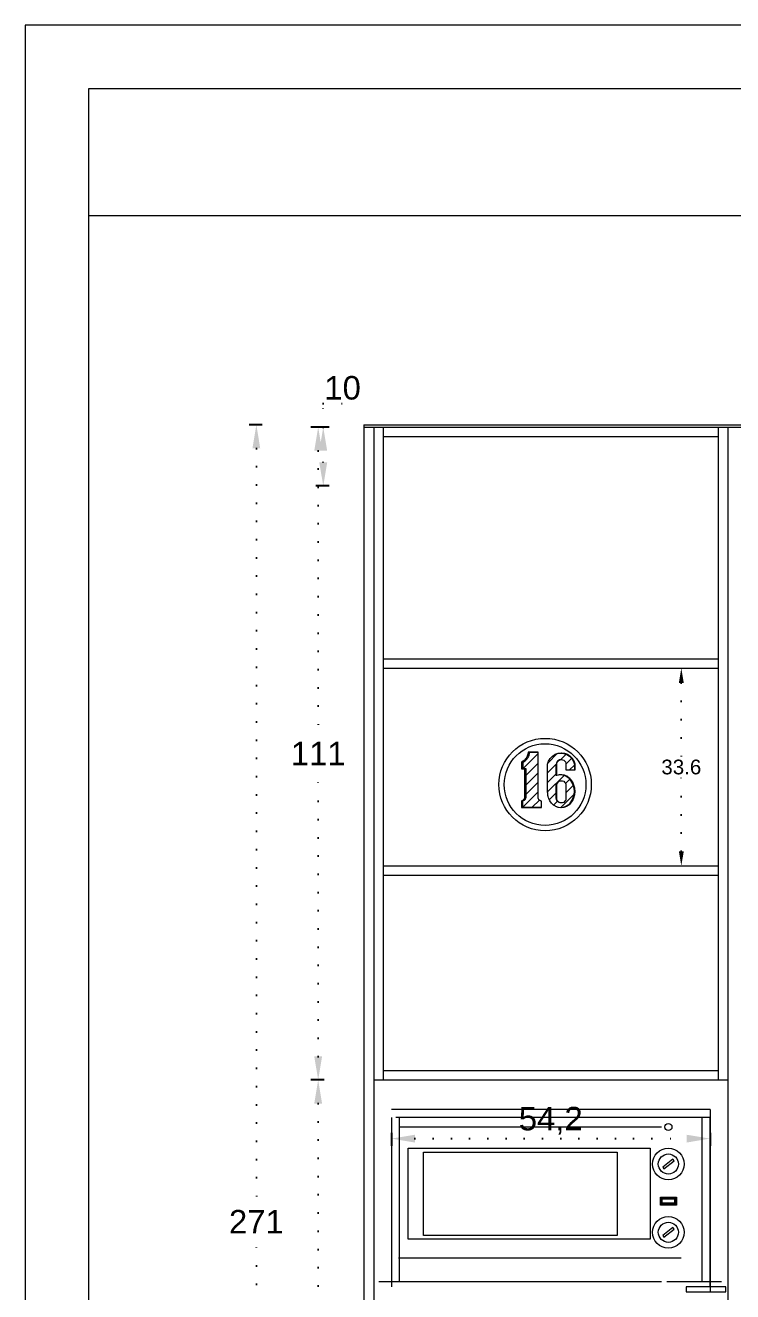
# Model space of a CAD drawing. Header units: inches. Extents: x 352 to 11605, y -941 to 2503.
# Drawn here: x 7624.1 to 7744.4, y 271.1 to 486.4 of the extents above; entities that cross this region are included whole.
import ezdxf

# ---------------------------------------------------------------- set-up
doc = ezdxf.new("R2010")
doc.units = ezdxf.units.IN
doc.header["$MEASUREMENT"] = 0
doc.linetypes.add('ACAD_ISO07W100', pattern=[3, 0, -3])
doc.styles.get("Standard").update_dxf_attribs({"font": 'arial.ttf'})
doc.dimstyles.new('Copy of Standard', dxfattribs={"dimtxt": 2.5, "dimasz": 2.5, "dimexe": 0.18, "dimexo": 0.0625, "dimgap": 0.09, "dimtad": 0, "dimtih": 1, "dimtoh": 1, "dimdec": 1, "dimzin": 0, "dimdsep": 46, "dimtxsty": 'Standard', "dimcen": 0.09, "dimse1": 1, "dimse2": 1, "dimadec": 0, "dimazin": 0, "dimtfac": 1, "dimtdec": 1, "dimtix": 1, "dimtofl": 0, "dimtmove": 0, "dimatfit": 3, "dimfxl": 1, "dimtolj": 1, "dimtzin": 0, "dimarcsym": 0})
doc.dimstyles.new('ISO-25', dxfattribs={"dimtxt": 4, "dimasz": 4, "dimexe": 1.25, "dimexo": 0.625, "dimtad": 1, "dimtih": 1, "dimtoh": 1, "dimdec": 1, "dimtxsty": 'Standard', "dimcen": 2.5, "dimadec": 0, "dimazin": 0, "dimtfac": 1, "dimtdec": 1, "dimtmove": 0, "dimatfit": 3, "dimfxl": 1, "dimfxlon": 1, "dimarcsym": 0})
pattern_1 = [(45, (6963.0095, 927.7324), (-0.8148213, 0.8148213), [])]

# ---------------------------------------------------------------- blocks, each defined once
blk = doc.blocks.new('*D285')
at = {"color": 0, "lineweight": -2, "transparency": 16777216}
for p, q in [((7674.93, 418.06), (7672.68, 418.06)), ((7674.93, 307.06), (7672.68, 307.06))]:
    blk.add_line(p, q, dxfattribs=at)
at = {"color": 0, "linetype": 'ACAD_ISO07W100', "lineweight": -2, "transparency": 16777216}
for p, q in [((7673.93, 414.06), (7673.93, 365.2)), ((7673.93, 311.06), (7673.93, 359.93))]:
    blk.add_line(p, q, dxfattribs=at)
at = {"color": 0, "transparency": 16777216}
for points in [[(7673.26, 414.06), (7674.59, 414.06), (7673.93, 418.06)], [(7673.26, 311.06), (7674.59, 311.06), (7673.93, 307.06)]]:
    blk.add_solid(points, dxfattribs=at)
at = {"layer": 'Defpoints', "color": 0, "transparency": 16777216}
for p in [(7673.93, 418.06), (7683.39, 418.06), (7683.39, 307.06)]:
    blk.add_point(p, dxfattribs=at)
at = {"color": 0, "lineweight": 20, "transparency": 16777216, "insert": (7673.93, 362.56), "char_height": 4, "attachment_point": 5}
blk.add_mtext('111', dxfattribs=at)
blk = doc.blocks.new('*D319')
at = {"color": 0, "linetype": 'ACAD_ISO07W100', "lineweight": -2, "transparency": 16777216}
for p, q in [((7674.79, 418.06), (7674.79, 422.06)), ((7674.79, 422.06), (7680.75, 422.06)), ((7674.79, 412.06), (7674.79, 414.06))]:
    blk.add_line(p, q, dxfattribs=at)
at = {"color": 0, "lineweight": -2, "transparency": 16777216}
for p, q in [((7675.79, 418.06), (7673.54, 418.06)), ((7675.79, 408.06), (7673.54, 408.06))]:
    blk.add_line(p, q, dxfattribs=at)
at = {"color": 0, "transparency": 16777216}
for points in [[(7674.12, 414.06), (7675.46, 414.06), (7674.79, 418.06)], [(7674.12, 412.06), (7675.46, 412.06), (7674.79, 408.06)]]:
    blk.add_solid(points, dxfattribs=at)
at = {"layer": 'Defpoints', "color": 0, "transparency": 16777216}
for p in [(7674.79, 418.06), (7683.39, 418.06), (7683.39, 408.06)]:
    blk.add_point(p, dxfattribs=at)
at = {"color": 0, "lineweight": 20, "transparency": 16777216, "insert": (7678.08, 424.73), "char_height": 4, "attachment_point": 5}
blk.add_mtext('10', dxfattribs=at)
blk = doc.blocks.new('*D321')
at = {"color": 0, "lineweight": -2, "transparency": 16777216}
for p, q in [((7664.41, 418.46), (7662.16, 418.46)), ((7664.41, 147.46), (7662.16, 147.46))]:
    blk.add_line(p, q, dxfattribs=at)
at = {"color": 0, "linetype": 'ACAD_ISO07W100', "lineweight": -2, "transparency": 16777216}
for p, q in [((7663.41, 414.46), (7663.41, 285.6)), ((7663.41, 151.46), (7663.41, 280.33))]:
    blk.add_line(p, q, dxfattribs=at)
at = {"color": 0, "transparency": 16777216}
for points in [[(7662.74, 414.46), (7664.07, 414.46), (7663.41, 418.46)], [(7662.74, 151.46), (7664.07, 151.46), (7663.41, 147.46)]]:
    blk.add_solid(points, dxfattribs=at)
at = {"layer": 'Defpoints', "color": 0, "transparency": 16777216}
for p in [(7663.41, 418.46), (7681.69, 418.46), (7681.69, 147.46)]:
    blk.add_point(p, dxfattribs=at)
at = {"color": 0, "lineweight": 20, "transparency": 16777216, "insert": (7663.41, 282.96), "char_height": 4, "attachment_point": 5}
blk.add_mtext('271', dxfattribs=at)
blk = doc.blocks.new('*D322')
at = {"color": 0, "lineweight": -2, "transparency": 16777216}
for p, q in [((7674.93, 307.06), (7672.68, 307.06)), ((7674.93, 209.46), (7672.68, 209.46))]:
    blk.add_line(p, q, dxfattribs=at)
at = {"color": 0, "linetype": 'ACAD_ISO07W100', "lineweight": -2, "transparency": 16777216}
for p, q in [((7673.93, 303.06), (7673.93, 261.29)), ((7673.93, 213.46), (7673.93, 255.24))]:
    blk.add_line(p, q, dxfattribs=at)
at = {"color": 0, "transparency": 16777216}
for points in [[(7673.26, 303.06), (7674.59, 303.06), (7673.93, 307.06)], [(7673.26, 213.46), (7674.59, 213.46), (7673.93, 209.46)]]:
    blk.add_solid(points, dxfattribs=at)
at = {"layer": 'Defpoints', "color": 0, "transparency": 16777216}
for p in [(7673.93, 307.06), (7683.39, 307.06), (7683.39, 209.46)]:
    blk.add_point(p, dxfattribs=at)
at = {"color": 0, "lineweight": 20, "transparency": 16777216, "insert": (7673.93, 258.26), "char_height": 4, "attachment_point": 5}
blk.add_mtext('97,6', dxfattribs=at)
blk = doc.blocks.new('*D456')
at = {"color": 0, "lineweight": -2, "transparency": 16777216}
for p, q in [((7686.39, 298.09), (7686.39, 295.84)), ((7740.59, 298.09), (7740.59, 295.84))]:
    blk.add_line(p, q, dxfattribs=at)
at = {"color": 0, "linetype": 'ACAD_ISO07W100', "lineweight": -2, "transparency": 16777216}
blk.add_line((7690.39, 297.09), (7736.59, 297.09), dxfattribs=at)
at = {"color": 0, "transparency": 16777216}
for points in [[(7690.39, 297.75), (7690.39, 296.42), (7686.39, 297.09)], [(7736.59, 297.75), (7736.59, 296.42), (7740.59, 297.09)]]:
    blk.add_solid(points, dxfattribs=at)
at = {"layer": 'Defpoints', "color": 0, "transparency": 16777216}
for p in [(7686.39, 302.06), (7740.59, 302.06), (7740.59, 297.09)]:
    blk.add_point(p, dxfattribs=at)
at = {"color": 0, "lineweight": 20, "transparency": 16777216, "insert": (7713.49, 300.12), "char_height": 4, "attachment_point": 5}
blk.add_mtext('54,2', dxfattribs=at)
blk = doc.blocks.new('*D511')
at = {"color": 0, "linetype": 'ACAD_ISO07W100', "lineweight": -2, "transparency": 16777216}
for p, q in [((7735.7, 374.56), (7735.7, 361.63)), ((7735.7, 345.96), (7735.7, 358.9))]:
    blk.add_line(p, q, dxfattribs=at)
at = {"color": 0, "transparency": 16777216}
for points in [[(7735.28, 374.56), (7736.12, 374.56), (7735.7, 377.06)], [(7735.28, 345.96), (7736.12, 345.96), (7735.7, 343.46)]]:
    blk.add_solid(points, dxfattribs=at)
at = {"layer": 'Defpoints', "color": 0, "transparency": 16777216}
for p in [(7741.99, 377.06), (7735.7, 343.46), (7741.99, 343.46)]:
    blk.add_point(p, dxfattribs=at)
at = {"color": 0, "lineweight": 20, "transparency": 16777216, "insert": (7735.7, 360.26), "char_height": 2.5, "attachment_point": 5}
blk.add_mtext('\\A1;33.6', dxfattribs=at)

msp = doc.modelspace()

# ---------------------------------------------------------------- hatches: boundary and pattern name
at = {"lineweight": 20}
h = msp.add_hatch(dxfattribs=at)
h.set_pattern_fill('ANSI31', color=256, scale=9.218651)
h.set_pattern_definition(pattern_1)
h.paths.add_polyline_path([(7711.74, 354.53), (7711.67, 354.57), (7711.6, 354.61), (7711.54, 354.66), (7711.49, 354.71), (7711.44, 354.77), (7711.4, 354.84), (7711.37, 354.91), (7711.35, 354.98), (7711.34, 355.06), (7711.33, 355.14), (7711.33, 362.78), (7709.9, 362.78), (7709.88, 362.6), (7709.84, 362.42), (7709.79, 362.25), (7709.72, 362.08), (7709.64, 361.92), (7709.55, 361.77), (7709.44, 361.63), (7709.32, 361.49), (7709.19, 361.37), (7709.05, 361.26), (7708.9, 361.16), (7708.74, 361.07), (7708.74, 359.99), (7709.05, 359.99), (7709.29, 359.97), (7709.29, 355.17), (7709.28, 355.09), (7709.26, 355.02), (7709.24, 354.95), (7709.21, 354.88), (7709.17, 354.82), (7709.12, 354.76), (7709.07, 354.71), (7709.01, 354.66), (7708.95, 354.62), (7708.88, 354.58), (7708.81, 354.55), (7708.74, 354.53), (7708.74, 353.43), (7711.89, 353.43), (7711.89, 354.49), (7711.81, 354.51)])
h = msp.add_hatch(dxfattribs=at)
h.set_pattern_fill('ANSI31', color=256, scale=9.218651)
h.set_pattern_definition(pattern_1)
h.paths.add_polyline_path([(7716.79, 358.14), (7716.65, 358.3), (7716.48, 358.44), (7716.31, 358.57), (7716.12, 358.68), (7715.92, 358.78), (7715.72, 358.85), (7715.51, 358.9), (7715.29, 358.93), (7715.07, 358.94), (7714.92, 358.93), (7714.73, 358.9), (7714.52, 358.84), (7714.43, 358.84), (7714.43, 360.72), (7714.45, 360.92), (7714.53, 361.11), (7714.66, 361.27), (7714.82, 361.39), (7715, 361.47), (7715.1, 361.51), (7715.3, 361.53), (7715.5, 361.51), (7715.69, 361.43), (7715.85, 361.3), (7715.98, 361.14), (7716.05, 360.95), (7716.08, 360.75), (7716.08, 359.78), (7717.51, 359.78), (7717.51, 360.72), (7717.35, 361.24), (7717.07, 361.71), (7716.7, 362.1), (7716.25, 362.4), (7715.73, 362.59), (7715.2, 362.65), (7715.2, 362.65), (7714.66, 362.59), (7714.19, 362.42), (7713.77, 362.14), (7713.39, 361.75), (7713.12, 361.27), (7712.95, 360.75), (7712.95, 356.21), (7712.96, 356.01), (7712.97, 355.82), (7712.99, 355.63), (7713.02, 355.44), (7713.06, 355.24), (7713.11, 355.06), (7713.14, 354.94), (7713.33, 354.5), (7713.6, 354.12), (7713.94, 353.8), (7714.29, 353.59), (7714.71, 353.46), (7715.17, 353.41), (7715.64, 353.46), (7716.08, 353.6), (7716.48, 353.84), (7716.61, 353.96), (7716.79, 354.15), (7717.1, 354.59), (7717.33, 355.08), (7717.46, 355.6), (7717.51, 356.14), (7717.46, 356.68), (7717.33, 357.2), (7717.1, 357.69)])
h.paths.add_polyline_path([(7714.45, 357.37), (7714.53, 357.56), (7714.66, 357.72), (7714.82, 357.84), (7715, 357.92), (7715.2, 357.94), (7715.3, 357.94), (7715.5, 357.92), (7715.69, 357.84), (7715.85, 357.71), (7715.98, 357.55), (7716.05, 357.36), (7716.08, 357.16), (7716.08, 354.94), (7716.05, 354.74), (7715.98, 354.55), (7715.85, 354.39), (7715.69, 354.26), (7715.5, 354.18), (7715.3, 354.16), (7715.1, 354.18), (7715, 354.22), (7714.91, 354.26), (7714.82, 354.3), (7714.66, 354.42), (7714.53, 354.58), (7714.45, 354.77), (7714.43, 354.97), (7714.43, 357.17)], flags=16)

# ---------------------------------------------------------------- linework, layer by layer
for p, q in [((7681.69, 418.46), (7681.69, 147.46)), ((7681.69, 418.46), (7773.59, 418.46)), ((7681.69, 418.06), (7773.59, 418.06)), ((7681.69, 418.06), (7773.59, 418.06)), ((7681.69, 418.06), (7773.59, 418.06)), ((7683.39, 418.06), (7743.59, 418.06)), ((7683.39, 418.06), (7683.39, 147.46)), ((7684.99, 418.06), (7684.99, 307.06)), ((7741.99, 418.06), (7741.99, 307.06)), ((7743.59, 418.06), (7743.59, 147.46)), ((7684.99, 416.46), (7741.99, 416.46)), ((7684.99, 378.66), (7741.99, 378.66)), ((7684.99, 377.06), (7741.99, 377.06)), ((7708.74, 361.07), (7708.74, 359.99)), ((7715.1, 361.51), (7715.3, 361.53)), ((7708.74, 353.43), (7711.89, 353.43)), ((7684.99, 343.46), (7741.99, 343.46)), ((7684.99, 341.86), (7741.99, 341.86)), ((7684.99, 308.66), (7741.99, 308.66)), ((7683.39, 307.06), (7743.59, 307.06)), ((7740.59, 302.06), (7686.39, 302.06)), ((7740.59, 302.06), (7740.59, 271.06)), ((7686.39, 300.69), (7686.39, 271.91)), ((7740.59, 300.69), (7687.11, 300.69)), ((7687.72, 300.69), (7687.72, 272.79)), ((7739.23, 272.79), (7739.23, 300.69)), ((7740.59, 271.91), (7740.59, 300.69)), ((7732.34, 299.04), (7687.72, 299.04)), ((7687.6, 276.82), (7735.68, 276.82)), ((7684.25, 272.79), (7732.34, 272.79)), ((7733.21, 272.79), (7742.51, 272.79))]:
    msp.add_line(p, q, dxfattribs=at)
for points in [[(7624.11, 486.39), (7624.11, -153.63), (8076.64, -153.63), (8076.64, 486.39)], [(7634.88, 475.61), (7634.88, -132.55), (8065.87, -132.55), (8065.87, 475.61)], [(7782.87, 475.61), (7634.88, 475.61), (7634.88, 454.06), (7782.87, 454.06)], [(7714.52, 360.75), (7714.54, 360.95), (7714.62, 361.14), (7714.75, 361.3), (7714.91, 361.43), (7715.1, 361.51), (7715, 361.47), (7714.82, 361.39), (7714.66, 361.27), (7714.53, 361.11), (7714.45, 360.92), (7714.43, 360.72)], [(7715.85, 354.39), (7715.69, 354.26), (7715.5, 354.18), (7715.3, 354.16), (7715.1, 354.18), (7715, 354.22), (7714.91, 354.26), (7714.82, 354.3), (7714.66, 354.42), (7714.53, 354.58), (7714.45, 354.77), (7714.43, 354.97), (7714.43, 357.17), (7714.45, 357.37), (7714.53, 357.56), (7714.66, 357.72), (7714.82, 357.84), (7715, 357.92), (7715.2, 357.94), (7715.3, 357.94), (7715.5, 357.92), (7715.69, 357.84), (7715.85, 357.71), (7715.98, 357.55), (7716.05, 357.36), (7716.08, 357.16), (7716.08, 354.94), (7716.05, 354.74), (7715.98, 354.55)], [(7689.26, 295.47), (7730.38, 295.47), (7730.38, 279.99), (7689.26, 279.99)], [(7691.83, 294.81), (7724.76, 294.81), (7724.76, 280.64), (7691.83, 280.64)], [(7732.54, 292.22), (7732.74, 291.97), (7734.46, 293.31), (7734.27, 293.57)], [(7732.14, 287.15), (7734.86, 287.15), (7734.86, 285.79), (7732.14, 285.79)], [(7732.29, 287), (7734.71, 287), (7734.71, 285.94), (7732.29, 285.94)], [(7732.44, 286.85), (7734.56, 286.85), (7734.56, 286.09), (7732.44, 286.09)], [(7732.54, 280.61), (7732.74, 280.36), (7734.46, 281.7), (7734.27, 281.96)], [(7743.28, 271.91), (7736.51, 271.91), (7736.51, 271.06), (7743.28, 271.06)]]:
    msp.add_lwpolyline(points, close=True, dxfattribs=at)
for points in [[(7708.5, 353.38), (7711.89, 353.38), (7711.89, 353.43), (7711.89, 354.49), (7711.81, 354.51), (7711.74, 354.53), (7711.67, 354.57), (7711.6, 354.61), (7711.54, 354.66), (7711.49, 354.71), (7711.44, 354.77), (7711.4, 354.84), (7711.37, 354.91), (7711.35, 354.98), (7711.34, 355.06), (7711.33, 355.14), (7711.33, 362.78), (7711.33, 362.82), (7709.67, 362.82), (7709.65, 362.64), (7709.61, 362.46), (7709.56, 362.29), (7709.49, 362.12), (7709.41, 361.96), (7709.31, 361.8), (7709.2, 361.66), (7709.08, 361.52), (7708.95, 361.4), (7708.81, 361.29), (7708.66, 361.19), (7708.5, 361.1), (7708.5, 359.99), (7708.74, 359.99), (7709.05, 359.99), (7709.05, 355.14), (7709.04, 355.06), (7709.03, 354.99), (7709, 354.92), (7708.97, 354.85), (7708.93, 354.78), (7708.88, 354.73), (7708.83, 354.67), (7708.77, 354.62), (7708.71, 354.58), (7708.64, 354.54), (7708.57, 354.52), (7708.5, 354.49), (7708.5, 353.38), (7708.74, 353.43), (7708.74, 354.53), (7708.81, 354.55), (7708.88, 354.58), (7708.95, 354.62), (7709.01, 354.66), (7709.07, 354.71), (7709.12, 354.76), (7709.17, 354.82), (7709.21, 354.88), (7709.24, 354.95), (7709.26, 355.02), (7709.28, 355.09), (7709.29, 355.17), (7709.29, 359.97), (7709.05, 359.99)], [(7708.5, 361.1), (7708.74, 361.07), (7708.9, 361.16), (7709.05, 361.26), (7709.19, 361.37), (7709.32, 361.49), (7709.44, 361.63), (7709.55, 361.77), (7709.64, 361.92), (7709.72, 362.08), (7709.79, 362.25), (7709.84, 362.42), (7709.88, 362.6), (7709.9, 362.78)], [(7709.67, 362.82), (7709.9, 362.78), (7711.33, 362.78)], [(7713.06, 355.24), (7713.02, 355.44), (7712.99, 355.63), (7712.97, 355.82), (7712.96, 356.01), (7712.95, 356.21), (7712.95, 360.75), (7713.12, 361.27), (7713.39, 361.75), (7713.77, 362.14), (7714.19, 362.42), (7714.23, 362.44), (7714.75, 362.63), (7715.29, 362.69), (7715.3, 362.69), (7715.84, 362.63), (7716.35, 362.44), (7716.81, 362.14)], [(7714.19, 362.42), (7714.66, 362.59), (7715.2, 362.65), (7715.2, 362.65), (7715.73, 362.59), (7716.25, 362.4), (7716.7, 362.1), (7717.07, 361.71), (7717.35, 361.24), (7717.51, 360.72), (7717.51, 359.78)], [(7715.3, 361.53), (7715.5, 361.51), (7715.69, 361.43), (7715.85, 361.3), (7715.98, 361.14), (7716.05, 360.95), (7716.08, 360.75), (7716.08, 359.78), (7717.51, 359.78), (7717.63, 359.78), (7717.63, 360.75), (7717.47, 361.27), (7717.19, 361.75), (7716.81, 362.14)], [(7714.52, 358.84), (7714.43, 358.84), (7714.43, 360.72)], [(7716.72, 353.91), (7716.91, 354.11), (7717.22, 354.56), (7717.44, 355.05), (7717.58, 355.58), (7717.63, 356.12), (7717.58, 356.66), (7717.44, 357.19), (7717.22, 357.69), (7716.91, 358.14), (7716.76, 358.3), (7716.59, 358.45), (7716.42, 358.58), (7716.23, 358.69), (7716.03, 358.78), (7715.82, 358.86), (7715.61, 358.91), (7715.39, 358.94), (7715.17, 358.95), (7714.95, 358.93), (7714.92, 358.93), (7714.73, 358.9), (7714.52, 358.84), (7714.52, 360.75)], [(7714.29, 353.59), (7714.71, 353.46), (7715.17, 353.41), (7715.64, 353.46), (7716.08, 353.6), (7716.48, 353.84), (7716.61, 353.96), (7716.79, 354.15), (7717.1, 354.59), (7717.33, 355.08), (7717.46, 355.6), (7717.51, 356.14), (7717.46, 356.68), (7717.33, 357.2), (7717.1, 357.69), (7716.79, 358.14), (7716.65, 358.3), (7716.48, 358.44), (7716.31, 358.57), (7716.12, 358.68), (7715.92, 358.78), (7715.72, 358.85), (7715.51, 358.9), (7715.29, 358.93), (7715.07, 358.94), (7714.92, 358.93)], [(7714.91, 354.26), (7714.75, 354.39), (7714.62, 354.55), (7714.54, 354.74), (7714.52, 354.94), (7714.52, 357.16), (7714.54, 357.36), (7714.62, 357.55), (7714.75, 357.71), (7714.91, 357.84), (7715.1, 357.92), (7715.3, 357.94)], [(7716.72, 353.91), (7716.59, 353.8), (7716.18, 353.56), (7715.74, 353.41), (7715.27, 353.36), (7714.8, 353.41), (7714.35, 353.56), (7714.29, 353.59), (7713.94, 353.8), (7713.6, 354.12), (7713.33, 354.5), (7713.14, 354.94), (7713.11, 355.06), (7713.06, 355.24)]]:
    msp.add_lwpolyline(points, dxfattribs=at)
for centre, radius in [((7712.53, 357.29), 7.86), ((7712.53, 357.29), 6.94), ((7733.5, 299.07), 0.607), ((7733.5, 292.77), 2.69), ((7733.5, 292.77), 1.71), ((7733.5, 281.16), 2.69), ((7733.5, 281.16), 1.71)]:
    msp.add_circle(centre, radius, dxfattribs=at)

# ---------------------------------------------------------------- dimensions: what is measured, and where the dimension line sits
for base, p1, p2, angle, dimstyle, picture, middle in [((7674.79, 418.06), (7683.39, 408.06), (7683.39, 418.06), 90, 'ISO-25', '*D319', (7678.08, 424.73)), ((7663.41, 418.46), (7681.69, 147.46), (7681.69, 418.46), 270, 'ISO-25', '*D321', (7663.41, 282.96)), ((7673.93, 418.06), (7683.39, 307.06), (7683.39, 418.06), 90, 'ISO-25', '*D285', (7673.93, 362.56)), ((7735.7, 343.46), (7741.99, 377.06), (7741.99, 343.46), 90, 'Copy of Standard', '*D511', (7735.7, 360.26))]:
    dim = msp.add_linear_dim(base=base, p1=p1, p2=p2, angle=angle, dimstyle=dimstyle, dxfattribs=at)
    dim.commit()
    dim.dimension.update_dxf_attribs({"geometry": picture, "text_midpoint": middle})
dim = msp.add_linear_dim(base=(7673.93, 307.06), p1=(7683.39, 209.46), p2=(7683.39, 307.06), angle=90, dimstyle='ISO-25', dxfattribs=at)
dim.commit()
dim.dimension.update_dxf_attribs({"geometry": '*D322', "text_midpoint": (7673.93, 258.26), "dimtype": 160})
dim = msp.add_linear_dim(base=(7740.59, 297.09), p1=(7686.39, 302.06), p2=(7740.59, 302.06), dimstyle='ISO-25', dxfattribs=at)
dim.commit()
dim.dimension.update_dxf_attribs({"geometry": '*D456', "text_midpoint": (7713.49, 300.12)})

doc.saveas('drawing.dxf')
